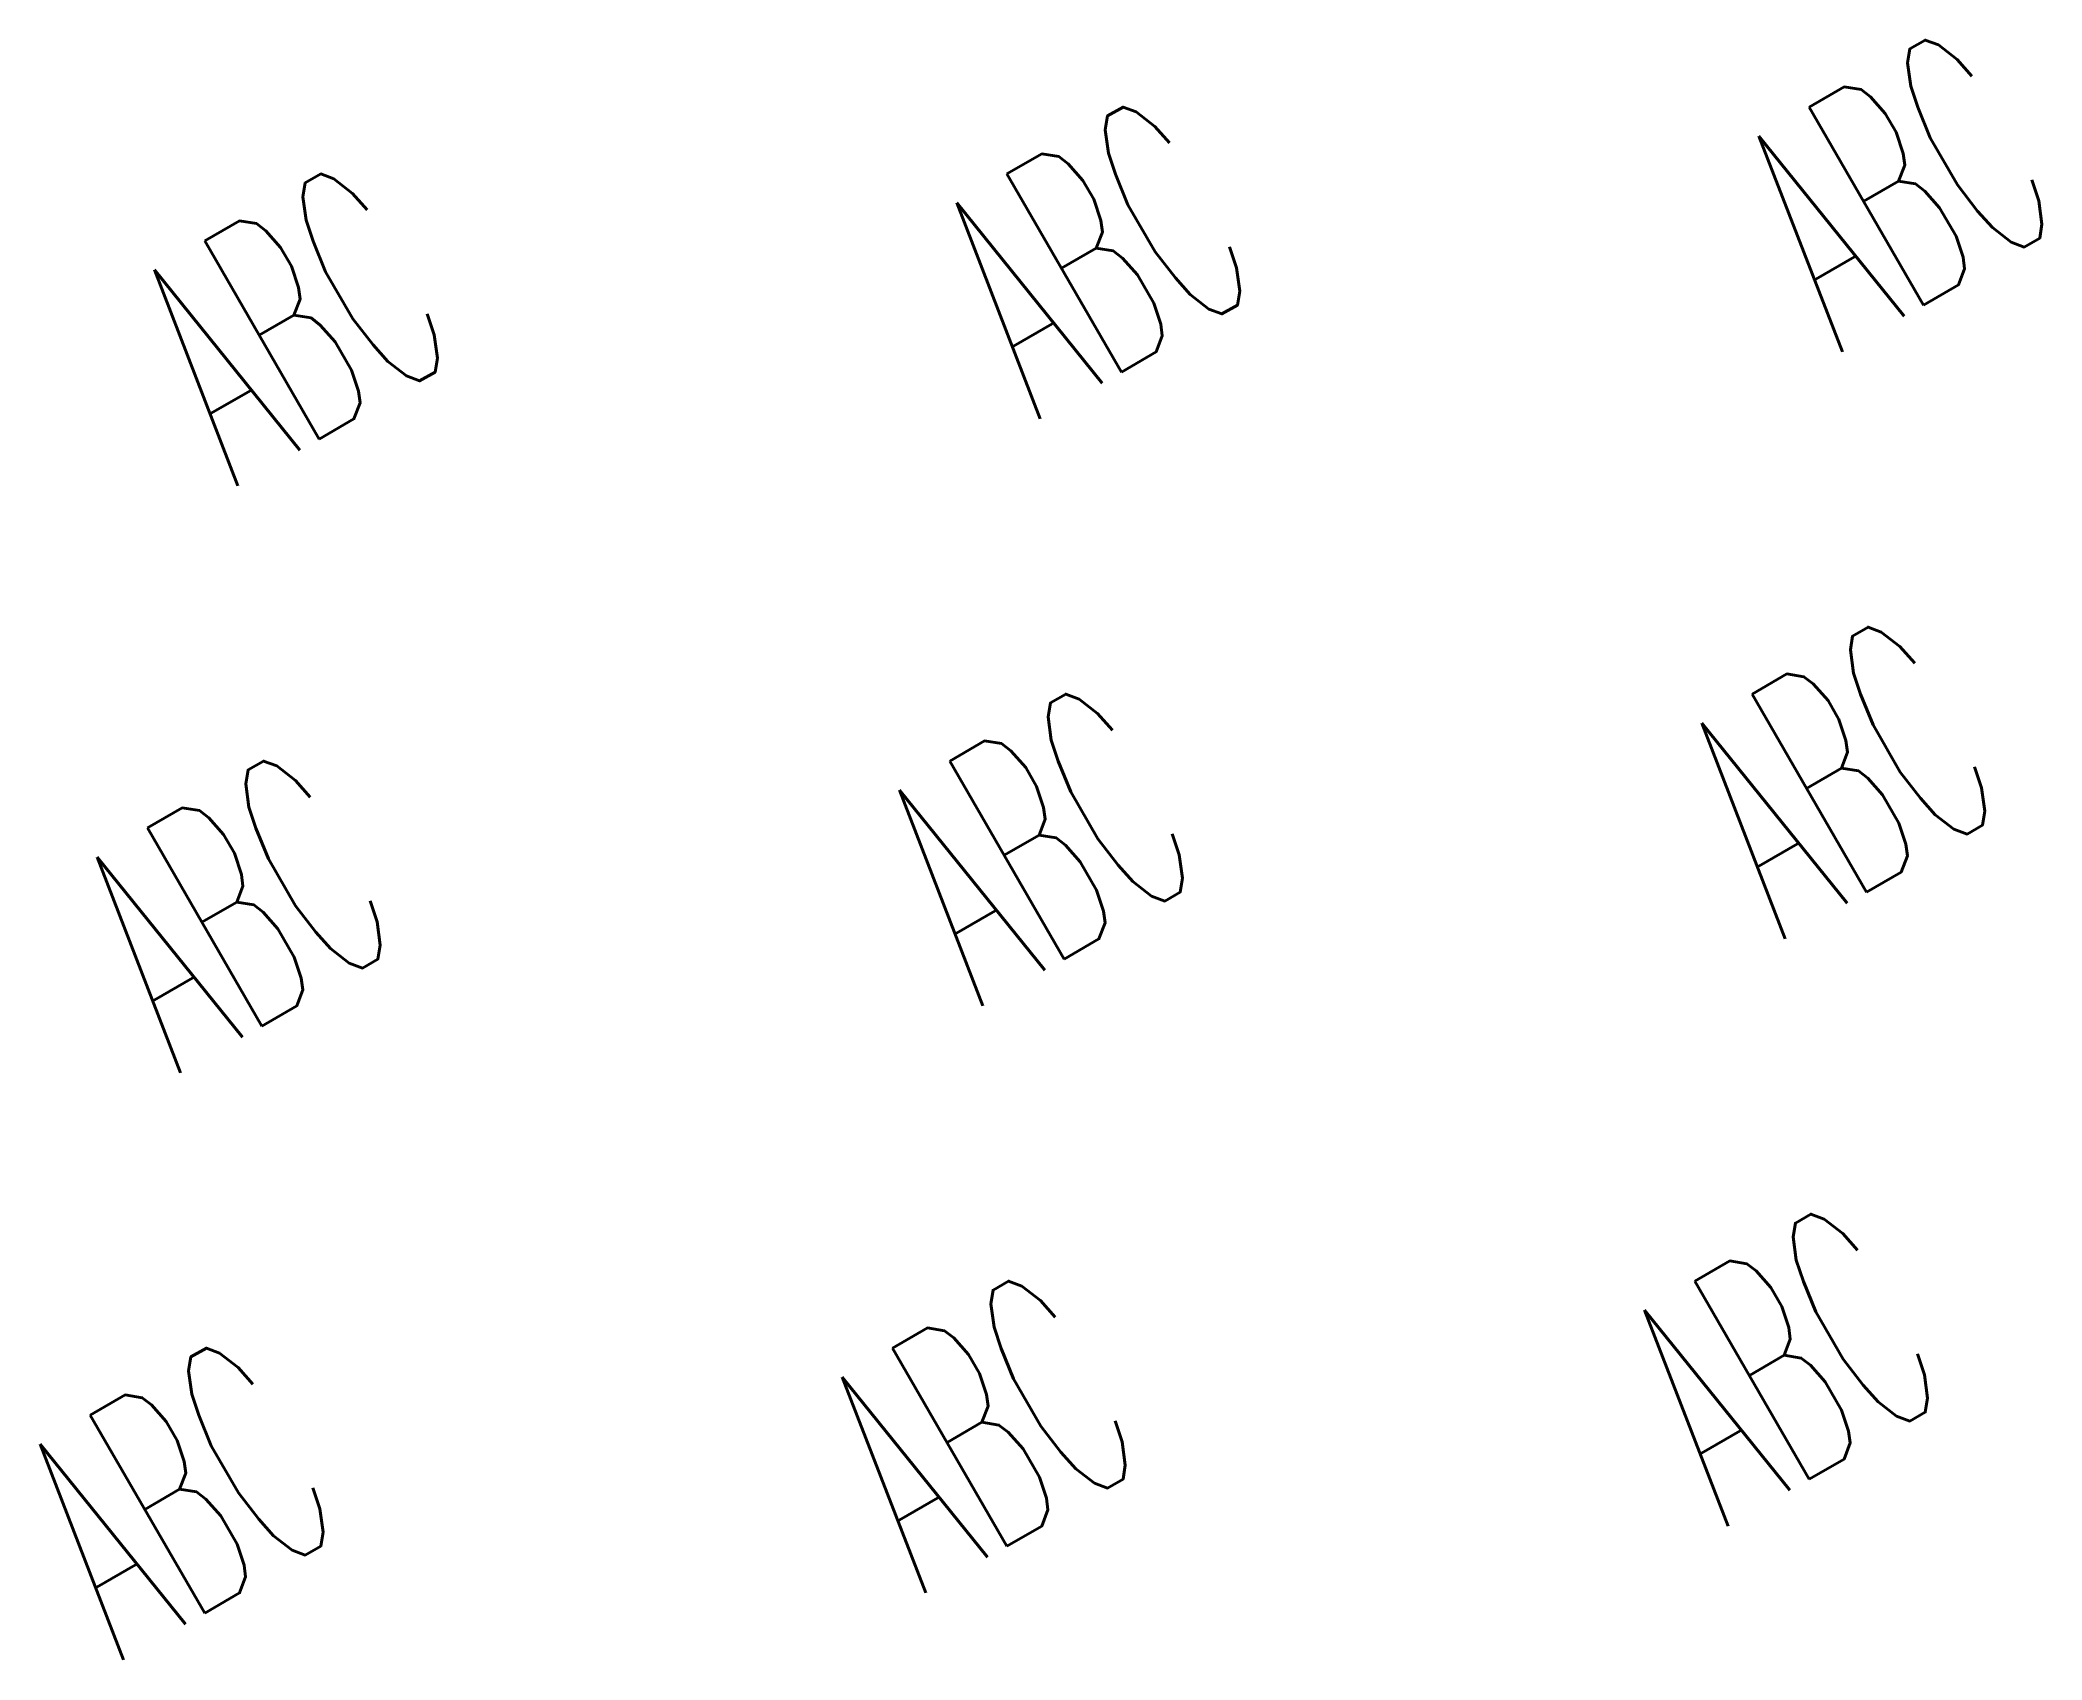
# Model space of a CAD drawing. Header units: millimetres. Extents: x -3.6 to 83.9, y -45.8 to 25.1.
import ezdxf
from ezdxf.enums import TextEntityAlignment as Align

# ---------------------------------------------------------------- set-up
doc = ezdxf.new("R2010")
doc.units = ezdxf.units.MM
doc.layers.get('0').update_dxf_attribs({"lineweight": 25, "true_color": 0xffffff})
doc.styles.add('textstyle11', font='Standard', dxfattribs={"width": 0.5})
doc.styles.add('textstyle12', font='Standard', dxfattribs={"width": 0.5})
doc.styles.add('textstyle13', font='Standard', dxfattribs={"width": 0.5})
doc.styles.add('textstyle14', font='Standard', dxfattribs={"width": 0.5})
doc.styles.add('textstyle15', font='Standard', dxfattribs={"width": 0.5})
doc.styles.add('textstyle16', font='Standard', dxfattribs={"width": 0.5})
doc.styles.add('textstyle17', font='Standard', dxfattribs={"width": 0.5})
doc.styles.add('textstyle18', font='Standard', dxfattribs={"width": 0.5})
doc.styles.add('textstyle19', font='Standard', dxfattribs={"width": 0.5})

msp = doc.modelspace()

# ---------------------------------------------------------------- texts
at = {"style": 'textstyle17', "width": 0.5}
msp.add_text('ABC', height=10, rotation=30, dxfattribs=at).set_placement((70, 20), align=Align.TOP_LEFT)
at = {"style": 'textstyle13', "width": 0.5}
msp.add_text('ABC', height=10, rotation=30, dxfattribs=at).set_placement((40, 20), align=Align.TOP_CENTER)
at = {"style": 'textstyle11', "width": 0.5}
msp.add_text('ABC', height=10, rotation=30, dxfattribs=at).set_placement((10, 20), align=Align.TOP_RIGHT)
at = {"style": 'textstyle15', "width": 0.5}
msp.add_text('ABC', height=10, rotation=30, dxfattribs=at).set_placement((70, -10), align=Align.MIDDLE_LEFT)
at = {"style": 'textstyle14', "width": 0.5}
msp.add_text('ABC', height=10, rotation=30, dxfattribs=at).set_placement((40, -10), align=Align.MIDDLE_CENTER)
at = {"style": 'textstyle18', "width": 0.5}
msp.add_text('ABC', height=10, rotation=30, dxfattribs=at).set_placement((10, -10), align=Align.MIDDLE_RIGHT)
at = {"style": 'textstyle16', "width": 0.5}
msp.add_text('ABC', height=10, rotation=30, dxfattribs=at).set_placement((70, -40))
at = {"style": 'textstyle12', "width": 0.5}
msp.add_text('ABC', height=10, rotation=30, dxfattribs=at).set_placement((40, -40), align=Align.CENTER)
at = {"style": 'textstyle19', "width": 0.5}
msp.add_text('ABC', height=10, rotation=30, dxfattribs=at).set_placement((10, -40), align=Align.RIGHT)

doc.saveas('drawing.dxf')
